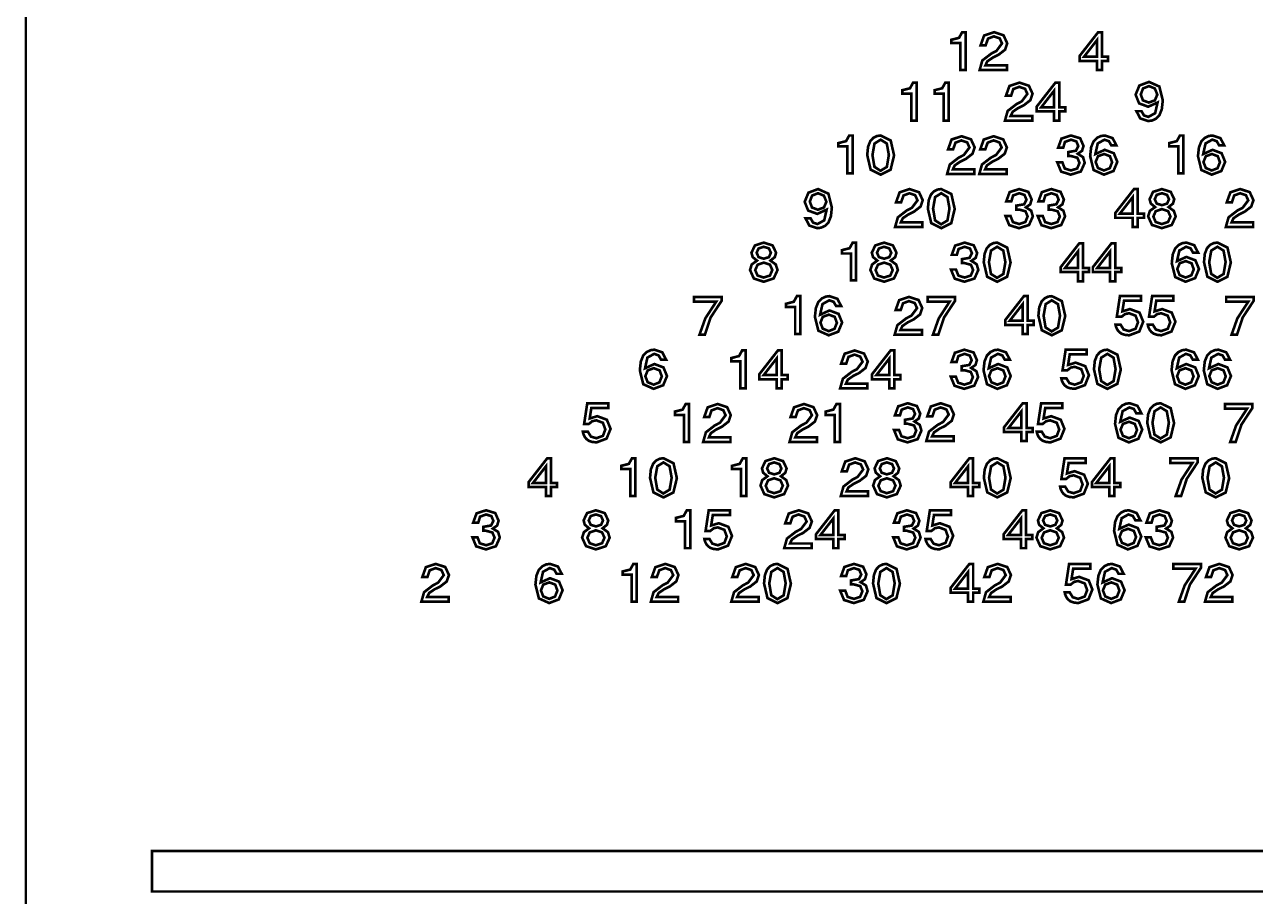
# Model space of a CAD drawing. Extents: x 0 to 7.8, y 1 to 11.8.
# Drawn here: x -0.004 to 3.838, y 6.315 to 9.036 of the extents above; entities that cross this region are included whole.
import ezdxf

# ---------------------------------------------------------------- set-up
doc = ezdxf.new("R2010")
doc.units = 0
doc.layers.get('0').update_dxf_attribs({"linetype": 'CONTINUOUS'})

msp = doc.modelspace()

# ---------------------------------------------------------------- linework, layer by layer
at = {"color": 1, "const_width": 0.007874}
for points in [[(0.314942, 11.812), (0.192111, 11.7874), (0.092014, 11.72), (0.024631, 11.6199), (0, 11.4971), (0, 5.82775), (0.024631, 5.70497), (0.092014, 5.60487), (0.192111, 5.53749), (0.314942, 5.51281), (5.98426, 5.51281), (6.10704, 5.53749), (6.20714, 5.60487), (6.27453, 5.70497), (6.29921, 5.82775), (6.29921, 11.4971), (6.27453, 11.6199), (6.20714, 11.72), (6.10704, 11.7874), (5.98426, 11.812), (0.314942, 11.812)], [(0.393718, 6.45632), (5.90554, 6.45632), (5.90554, 6.33035), (0.393718, 6.33035), (0.393718, 6.45632)]]:
    msp.add_lwpolyline(points, close=True, dxfattribs=at)
at = {"color": 3}
for points, const_width in [([(2.91699, 8.97831), (2.88878, 8.97831), (2.88878, 8.98872), (2.91265, 8.99479), (2.92242, 9.01237), (2.93306, 9.01237), (2.93306, 8.8941), (2.91699, 8.8941), (2.91699, 8.97831)], 0.008269), ([(2.97993, 8.97136), (2.99094, 9.00211), (3.02203, 9.01237), (3.05154, 9.00261), (3.06304, 8.97765), (3.05621, 8.95762), (3.03592, 8.94185), (3.0179, 8.93294), (3.00097, 8.92144), (2.9949, 8.90864), (3.06218, 8.90864), (3.06218, 8.8941), (2.97689, 8.8941), (2.98535, 8.92404), (3.01292, 8.94532), (3.0294, 8.954), (3.04676, 8.97721), (3.03961, 8.99306), (3.0216, 8.99935), (3.00304, 8.99235), (2.99576, 8.97136), (2.97993, 8.97136)], 0.008269), ([(3.34278, 8.92253), (3.28874, 8.92253), (3.28874, 8.93793), (3.3469, 9.01237), (3.35861, 9.01237), (3.35861, 8.93554), (3.37771, 8.93554), (3.37771, 8.92253), (3.35861, 8.92253), (3.35861, 8.8941), (3.34278, 8.8941), (3.34278, 8.92253)], 0.008269), ([(3.34278, 8.93554), (3.34278, 8.98719), (3.30263, 8.93554), (3.34278, 8.93554)], 0.008269), ([(2.76389, 8.82086), (2.73568, 8.82086), (2.73568, 8.83128), (2.75956, 8.83735), (2.76932, 8.85493), (2.77994, 8.85493), (2.77994, 8.73665), (2.76389, 8.73665), (2.76389, 8.82086)], 0.008269), ([(2.86442, 8.82086), (2.83621, 8.82086), (2.83621, 8.83128), (2.86008, 8.83735), (2.86985, 8.85493), (2.88049, 8.85493), (2.88049, 8.73665), (2.86442, 8.73665), (2.86442, 8.82086)], 0.008269), ([(3.05903, 8.81392), (3.07004, 8.84467), (3.10113, 8.85493), (3.13064, 8.84517), (3.14214, 8.82021), (3.13531, 8.80018), (3.11501, 8.7844), (3.097, 8.7755), (3.08008, 8.764), (3.074, 8.75119), (3.14128, 8.75119), (3.14128, 8.73665), (3.05599, 8.73665), (3.06446, 8.7666), (3.09201, 8.78787), (3.10851, 8.79656), (3.12588, 8.81976), (3.11871, 8.83561), (3.10069, 8.8419), (3.08214, 8.8349), (3.07488, 8.81392), (3.05903, 8.81392)], 0.008269), ([(3.20942, 8.76508), (3.15539, 8.76508), (3.15539, 8.78049), (3.21354, 8.85493), (3.22526, 8.85493), (3.22526, 8.7781), (3.24436, 8.7781), (3.24436, 8.76508), (3.22526, 8.76508), (3.22526, 8.73665), (3.20942, 8.73665), (3.20942, 8.76508)], 0.008269), ([(3.20942, 8.7781), (3.20942, 8.82975), (3.16928, 8.7781), (3.20942, 8.7781)], 0.008269), ([(3.54861, 8.79949), (3.54557, 8.77192), (3.53797, 8.75304), (3.52692, 8.74197), (3.51476, 8.73654), (3.50261, 8.73503), (3.47831, 8.74328), (3.46636, 8.76585), (3.48221, 8.76585), (3.48981, 8.75261), (3.50369, 8.74804), (3.52474, 8.75956), (3.53233, 8.79297), (3.50304, 8.77974), (3.47461, 8.79015), (3.46376, 8.81728), (3.47547, 8.84592), (3.50564, 8.85721), (3.53788, 8.84278), (3.54861, 8.79949)], 0.008269), ([(3.50543, 8.84418), (3.48699, 8.83681), (3.47982, 8.81836), (3.48654, 8.79969), (3.50478, 8.79275), (3.52387, 8.79969), (3.53147, 8.81749), (3.52387, 8.83658), (3.50543, 8.84418)], 0.008269), ([(2.5644, 8.65582), (2.53618, 8.65582), (2.53618, 8.66624), (2.56006, 8.67231), (2.56982, 8.68989), (2.58046, 8.68989), (2.58046, 8.57161), (2.5644, 8.57161), (2.5644, 8.65582)], 0.008257), ([(2.62608, 8.62869), (2.62869, 8.65494), (2.63564, 8.67253), (2.6454, 8.68294), (2.65647, 8.68837), (2.66797, 8.68989), (2.69933, 8.67437), (2.70985, 8.62782), (2.699, 8.58311), (2.66797, 8.56771), (2.63672, 8.58333), (2.62608, 8.62869)], 0.008257), ([(2.87831, 8.6466), (2.88932, 8.67736), (2.92042, 8.68761), (2.94993, 8.67785), (2.96143, 8.65289), (2.95458, 8.63286), (2.93431, 8.61708), (2.91629, 8.60818), (2.89936, 8.59668), (2.89328, 8.58388), (2.96056, 8.58388), (2.96056, 8.56933), (2.87528, 8.56933), (2.88374, 8.59928), (2.91129, 8.62056), (2.92779, 8.62924), (2.94515, 8.65246), (2.93799, 8.66829), (2.91997, 8.67458), (2.90142, 8.66758), (2.89415, 8.6466), (2.87831, 8.6466)], 0.008257), ([(2.97879, 8.6466), (2.98981, 8.67736), (3.02089, 8.68761), (3.0504, 8.67785), (3.0619, 8.65289), (3.05507, 8.63286), (3.03478, 8.61708), (3.01676, 8.60818), (2.99983, 8.59668), (2.99376, 8.58388), (3.06104, 8.58388), (3.06104, 8.56933), (2.97575, 8.56933), (2.98421, 8.59928), (3.01178, 8.62056), (3.02826, 8.62924), (3.04563, 8.65246), (3.03847, 8.66829), (3.02046, 8.67458), (3.0019, 8.66758), (2.99463, 8.6466), (2.97879, 8.6466)], 0.008257), ([(3.26232, 8.67686), (3.24322, 8.66992), (3.23779, 8.65169), (3.22194, 8.65169), (3.23236, 8.68033), (3.2621, 8.68989), (3.29075, 8.68121), (3.30117, 8.65733), (3.2966, 8.64219), (3.28315, 8.63282), (3.29964, 8.6224), (3.30485, 8.6046), (3.29292, 8.57769), (3.26144, 8.56771), (3.23122, 8.57726), (3.21935, 8.6059), (3.23519, 8.6059), (3.24257, 8.58681), (3.2621, 8.58074), (3.28142, 8.58703), (3.28857, 8.60439), (3.2819, 8.6205), (3.2621, 8.62587), (3.25342, 8.62587), (3.25342, 8.63824), (3.27772, 8.64236), (3.28489, 8.65668), (3.27881, 8.67144), (3.26232, 8.67686)], 0.008257), ([(3.32183, 8.62543), (3.32488, 8.653), (3.33247, 8.67165), (3.34353, 8.68272), (3.35568, 8.68837), (3.36762, 8.68989), (3.39193, 8.68164), (3.40386, 8.65886), (3.38803, 8.65886), (3.38043, 8.6721), (3.36654, 8.67686), (3.34549, 8.66515), (3.33811, 8.63194), (3.3674, 8.64518), (3.39561, 8.63456), (3.40668, 8.60764), (3.39475, 8.579), (3.36481, 8.56771), (3.33257, 8.58214), (3.32183, 8.62543)], 0.008257), ([(3.59668, 8.65582), (3.56847, 8.65582), (3.56847, 8.66624), (3.59233, 8.67231), (3.60211, 8.68989), (3.61274, 8.68989), (3.61274, 8.57161), (3.59668, 8.57161), (3.59668, 8.65582)], 0.008257), ([(3.65836, 8.62543), (3.6614, 8.653), (3.669, 8.67165), (3.68007, 8.68272), (3.69222, 8.68837), (3.70415, 8.68989), (3.72846, 8.68164), (3.7404, 8.65886), (3.72456, 8.65886), (3.71696, 8.6721), (3.70307, 8.67686), (3.68201, 8.66515), (3.67464, 8.63194), (3.70394, 8.64518), (3.73215, 8.63456), (3.74322, 8.60764), (3.73128, 8.579), (3.70133, 8.56771), (3.66911, 8.58214), (3.65836, 8.62543)], 0.008257), ([(2.69358, 8.62913), (2.68713, 8.66493), (2.66797, 8.67686), (2.64871, 8.66482), (2.64236, 8.62869), (2.6486, 8.59207), (2.66754, 8.57986), (2.68728, 8.59179), (2.69358, 8.62913)], 0.008257), ([(3.36546, 8.63217), (3.34636, 8.62522), (3.33897, 8.60721), (3.34636, 8.58832), (3.36501, 8.58074), (3.38303, 8.58789), (3.3904, 8.60656), (3.38368, 8.62522), (3.36546, 8.63217)], 0.008257), ([(3.70199, 8.63217), (3.68289, 8.62522), (3.67551, 8.60721), (3.68289, 8.58832), (3.70156, 8.58074), (3.71957, 8.58789), (3.72694, 8.60656), (3.72021, 8.62522), (3.70199, 8.63217)], 0.008257), ([(2.51568, 8.465), (2.51264, 8.43744), (2.50504, 8.41857), (2.49397, 8.4075), (2.48182, 8.40207), (2.46967, 8.40056), (2.44536, 8.40881), (2.43343, 8.43138), (2.44928, 8.43138), (2.45688, 8.41812), (2.47076, 8.41357), (2.49181, 8.42507), (2.4994, 8.4585), (2.47011, 8.44526), (2.44168, 8.45568), (2.43083, 8.48281), (2.44254, 8.51144), (2.47271, 8.52274), (2.50493, 8.50831), (2.51568, 8.465)], 0.008257), ([(2.4725, 8.50971), (2.45404, 8.50233), (2.44689, 8.48389), (2.45361, 8.46522), (2.47185, 8.45828), (2.49094, 8.46522), (2.49854, 8.48301), (2.49094, 8.50211), (2.4725, 8.50971)], 0.008257), ([(2.71615, 8.48172), (2.72715, 8.51247), (2.75825, 8.52274), (2.78776, 8.51297), (2.79926, 8.48801), (2.79243, 8.46799), (2.77214, 8.45221), (2.75412, 8.44331), (2.73719, 8.43181), (2.73113, 8.419), (2.79839, 8.419), (2.79839, 8.40446), (2.71311, 8.40446), (2.72157, 8.4344), (2.74914, 8.45568), (2.76563, 8.46436), (2.78299, 8.48757), (2.77582, 8.50342), (2.75782, 8.50971), (2.73926, 8.50271), (2.73199, 8.48172), (2.71615, 8.48172)], 0.008257), ([(2.81532, 8.46153), (2.81793, 8.48779), (2.82488, 8.50538), (2.83464, 8.51579), (2.84571, 8.52121), (2.85721, 8.52274), (2.88857, 8.50722), (2.89908, 8.46067), (2.88824, 8.41596), (2.85721, 8.40056), (2.82596, 8.41618), (2.81532, 8.46153)], 0.008257), ([(2.88282, 8.46197), (2.87636, 8.49778), (2.85721, 8.50971), (2.83794, 8.49767), (2.8316, 8.46153), (2.83783, 8.42492), (2.85678, 8.41271), (2.87651, 8.42464), (2.88282, 8.46197)], 0.008257), ([(3.10047, 8.50971), (3.08137, 8.50276), (3.07596, 8.48454), (3.06011, 8.48454), (3.07053, 8.51318), (3.10026, 8.52274), (3.1289, 8.51406), (3.13932, 8.49018), (3.13476, 8.47504), (3.12131, 8.46565), (3.13781, 8.45524), (3.14301, 8.43744), (3.13108, 8.41054), (3.09961, 8.40056), (3.06939, 8.4101), (3.05751, 8.43875), (3.07335, 8.43875), (3.08074, 8.41965), (3.10026, 8.41357), (3.11957, 8.41986), (3.12674, 8.43722), (3.12007, 8.45335), (3.10026, 8.45871), (3.09158, 8.45871), (3.09158, 8.47108), (3.11589, 8.47521), (3.12304, 8.48953), (3.11697, 8.50429), (3.10047, 8.50971)], 0.008257), ([(3.20101, 8.50971), (3.18192, 8.50276), (3.17649, 8.48454), (3.16064, 8.48454), (3.17106, 8.51318), (3.20079, 8.52274), (3.22944, 8.51406), (3.23986, 8.49018), (3.23529, 8.47504), (3.22185, 8.46565), (3.23833, 8.45524), (3.24354, 8.43744), (3.23161, 8.41054), (3.20014, 8.40056), (3.16992, 8.4101), (3.15804, 8.43875), (3.17389, 8.43875), (3.18126, 8.41965), (3.20079, 8.41357), (3.22011, 8.41986), (3.22726, 8.43722), (3.2206, 8.45335), (3.20079, 8.45871), (3.19211, 8.45871), (3.19211, 8.47108), (3.21642, 8.47521), (3.22358, 8.48953), (3.2175, 8.50429), (3.20101, 8.50971)], 0.008257), ([(3.45469, 8.43289), (3.40067, 8.43289), (3.40067, 8.44829), (3.45882, 8.52274), (3.47054, 8.52274), (3.47054, 8.4459), (3.48964, 8.4459), (3.48964, 8.43289), (3.47054, 8.43289), (3.47054, 8.40446), (3.45469, 8.40446), (3.45469, 8.43289)], 0.008257), ([(3.45469, 8.4459), (3.45469, 8.49756), (3.41456, 8.4459), (3.45469, 8.4459)], 0.008257), ([(3.56668, 8.46653), (3.58328, 8.45443), (3.58882, 8.43722), (3.57667, 8.41075), (3.54563, 8.40056), (3.51481, 8.41075), (3.50288, 8.43722), (3.50825, 8.45443), (3.52458, 8.46653), (3.51112, 8.4776), (3.50743, 8.49104), (3.51807, 8.51383), (3.54585, 8.52274), (3.5734, 8.51383), (3.58425, 8.49104), (3.58035, 8.47737), (3.56668, 8.46653)], 0.008257), ([(3.5619, 8.5045), (3.54563, 8.50971), (3.52957, 8.5045), (3.52349, 8.49104), (3.52957, 8.47737), (3.54585, 8.47239), (3.5619, 8.47737), (3.56799, 8.49083), (3.5619, 8.5045)], 0.008257), ([(3.74843, 8.48172), (3.75944, 8.51247), (3.79053, 8.52274), (3.82004, 8.51297), (3.83154, 8.48801), (3.82471, 8.46799), (3.80442, 8.45221), (3.7864, 8.44331), (3.76947, 8.43181), (3.7634, 8.419), (3.83068, 8.419), (3.83068, 8.40446), (3.74539, 8.40446), (3.75385, 8.4344), (3.78142, 8.45568), (3.7979, 8.46436), (3.81526, 8.48757), (3.80811, 8.50342), (3.7901, 8.50971), (3.77154, 8.50271), (3.76426, 8.48172), (3.74843, 8.48172)], 0.008257), ([(3.56515, 8.45372), (3.54585, 8.46024), (3.52653, 8.45372), (3.51915, 8.43679), (3.52632, 8.42008), (3.54542, 8.41357), (3.56494, 8.41986), (3.57254, 8.43701), (3.56515, 8.45372)], 0.008257), ([(2.324, 8.29943), (2.3406, 8.28733), (2.34614, 8.27012), (2.33399, 8.24365), (2.30296, 8.23346), (2.27214, 8.24365), (2.26019, 8.27012), (2.26557, 8.28733), (2.2819, 8.29943), (2.26844, 8.31049), (2.26476, 8.32394), (2.27539, 8.34674), (2.30317, 8.35562), (2.33074, 8.34674), (2.34158, 8.32394), (2.33768, 8.31028), (2.324, 8.29943)], 0.008257), ([(2.31922, 8.3374), (2.30296, 8.34261), (2.28689, 8.3374), (2.28082, 8.32394), (2.28689, 8.31028), (2.30317, 8.30528), (2.31922, 8.31028), (2.32531, 8.32374), (2.31922, 8.3374)], 0.008257), ([(2.57536, 8.32156), (2.54715, 8.32156), (2.54715, 8.33197), (2.57101, 8.33806), (2.58078, 8.35562), (2.59142, 8.35562), (2.59142, 8.23736), (2.57536, 8.23736), (2.57536, 8.32156)], 0.008257), ([(2.69971, 8.29943), (2.71631, 8.28733), (2.72185, 8.27012), (2.70969, 8.24365), (2.67865, 8.23346), (2.64785, 8.24365), (2.6359, 8.27012), (2.64128, 8.28733), (2.65761, 8.29943), (2.64415, 8.31049), (2.64046, 8.32394), (2.6511, 8.34674), (2.67887, 8.35562), (2.70643, 8.34674), (2.71729, 8.32394), (2.71338, 8.31028), (2.69971, 8.29943)], 0.008257), ([(2.69493, 8.3374), (2.67865, 8.34261), (2.6626, 8.3374), (2.65653, 8.32394), (2.6626, 8.31028), (2.67887, 8.30528), (2.69493, 8.31028), (2.70101, 8.32374), (2.69493, 8.3374)], 0.008257), ([(2.93028, 8.34261), (2.91118, 8.33567), (2.90576, 8.31743), (2.88992, 8.31743), (2.90033, 8.34608), (2.93007, 8.35562), (2.95871, 8.34694), (2.96912, 8.32308), (2.96457, 8.30794), (2.95111, 8.29856), (2.96761, 8.28814), (2.97282, 8.27035), (2.96089, 8.24343), (2.92942, 8.23346), (2.89919, 8.243), (2.88732, 8.27165), (2.90315, 8.27165), (2.91054, 8.25256), (2.93007, 8.24647), (2.94937, 8.25276), (2.95654, 8.27012), (2.94988, 8.28624), (2.93007, 8.29161), (2.92139, 8.29161), (2.92139, 8.30399), (2.94569, 8.30811), (2.95285, 8.32243), (2.94678, 8.33718), (2.93028, 8.34261)], 0.008257), ([(2.98975, 8.29443), (2.99235, 8.32069), (2.99929, 8.33826), (3.00906, 8.34868), (3.02013, 8.35411), (3.03162, 8.35562), (3.06299, 8.34011), (3.07351, 8.29357), (3.06267, 8.24886), (3.03162, 8.23346), (3.00037, 8.24908), (2.98975, 8.29443)], 0.008257), ([(3.05724, 8.29486), (3.05078, 8.33068), (3.03162, 8.34261), (3.01238, 8.33057), (3.00603, 8.29443), (3.01226, 8.25782), (3.03119, 8.24561), (3.05094, 8.25754), (3.05724, 8.29486)], 0.008257), ([(3.28381, 8.26346), (3.22976, 8.26346), (3.22976, 8.27886), (3.28792, 8.35331), (3.29964, 8.35331), (3.29964, 8.27647), (3.31874, 8.27647), (3.31874, 8.26346), (3.29964, 8.26346), (3.29964, 8.23503), (3.28381, 8.23503), (3.28381, 8.26346)], 0.008257), ([(3.28381, 8.27647), (3.28381, 8.32813), (3.24365, 8.27647), (3.28381, 8.27647)], 0.008257), ([(3.38428, 8.26346), (3.33024, 8.26346), (3.33024, 8.27886), (3.3884, 8.35331), (3.40013, 8.35331), (3.40013, 8.27647), (3.41922, 8.27647), (3.41922, 8.26346), (3.40013, 8.26346), (3.40013, 8.23503), (3.38428, 8.23503), (3.38428, 8.26346)], 0.008257), ([(3.38428, 8.27647), (3.38428, 8.32813), (3.34412, 8.27647), (3.38428, 8.27647)], 0.008257), ([(3.57667, 8.29118), (3.57969, 8.31874), (3.58729, 8.3374), (3.59836, 8.34847), (3.61051, 8.35411), (3.62244, 8.35562), (3.64675, 8.34739), (3.65869, 8.3246), (3.64285, 8.3246), (3.63525, 8.33783), (3.62136, 8.34261), (3.60032, 8.33089), (3.59293, 8.29769), (3.62224, 8.31093), (3.65044, 8.30029), (3.66151, 8.27339), (3.64958, 8.24474), (3.61963, 8.23346), (3.5874, 8.24789), (3.57667, 8.29118)], 0.008257), ([(3.67719, 8.29443), (3.67979, 8.32069), (3.68674, 8.33826), (3.6965, 8.34868), (3.70757, 8.35411), (3.71907, 8.35562), (3.75043, 8.34011), (3.76096, 8.29357), (3.75011, 8.24886), (3.71907, 8.23346), (3.68782, 8.24908), (3.67719, 8.29443)], 0.008257), ([(3.74468, 8.29486), (3.73822, 8.33068), (3.71907, 8.34261), (3.69982, 8.33057), (3.69347, 8.29443), (3.69971, 8.25782), (3.71864, 8.24561), (3.73839, 8.25754), (3.74468, 8.29486)], 0.008257), ([(3.62028, 8.2979), (3.60118, 8.29096), (3.59381, 8.27294), (3.60118, 8.25407), (3.61985, 8.24647), (3.63786, 8.25364), (3.64524, 8.27229), (3.63851, 8.29096), (3.62028, 8.2979)], 0.008257), ([(2.32249, 8.28663), (2.30317, 8.29312), (2.28386, 8.28663), (2.27647, 8.26969), (2.28364, 8.25299), (2.30274, 8.24647), (2.32226, 8.25276), (2.32986, 8.26992), (2.32249, 8.28663)], 0.008257), ([(2.69819, 8.28663), (2.67887, 8.29312), (2.65956, 8.28663), (2.65218, 8.26969), (2.65935, 8.25299), (2.67844, 8.24647), (2.69797, 8.25276), (2.70557, 8.26992), (2.69819, 8.28663)], 0.008257), ([(2.17144, 8.18614), (2.17144, 8.17378), (2.13715, 8.12169), (2.11936, 8.06788), (2.10243, 8.06788), (2.12067, 8.11908), (2.15494, 8.1716), (2.08572, 8.1716), (2.08572, 8.18614), (2.17144, 8.18614)], 0.008257), ([(2.40115, 8.1544), (2.37294, 8.1544), (2.37294, 8.16482), (2.39681, 8.1709), (2.40657, 8.18847), (2.41721, 8.18847), (2.41721, 8.07021), (2.40115, 8.07021), (2.40115, 8.1544)], 0.008257), ([(2.46278, 8.12403), (2.46582, 8.15158), (2.47342, 8.17025), (2.48449, 8.18132), (2.49664, 8.18696), (2.50857, 8.18847), (2.53288, 8.18024), (2.54482, 8.15744), (2.52897, 8.15744), (2.52138, 8.17068), (2.50749, 8.17546), (2.48643, 8.16374), (2.47906, 8.13053), (2.50836, 8.14378), (2.53657, 8.13314), (2.54764, 8.10622), (2.53569, 8.07758), (2.50575, 8.06629), (2.47353, 8.08074), (2.46278, 8.12403)], 0.008257), ([(2.71468, 8.14512), (2.72569, 8.17589), (2.75678, 8.18614), (2.78629, 8.17637), (2.79779, 8.15142), (2.79096, 8.1314), (2.77067, 8.11561), (2.75265, 8.10672), (2.73574, 8.09521), (2.72965, 8.08242), (2.79693, 8.08242), (2.79693, 8.06788), (2.71164, 8.06788), (2.72011, 8.09782), (2.74767, 8.11908), (2.76417, 8.12776), (2.78153, 8.15099), (2.77436, 8.16683), (2.75635, 8.17313), (2.73779, 8.16613), (2.73053, 8.14512), (2.71468, 8.14512)], 0.008257), ([(2.90007, 8.18614), (2.90007, 8.17378), (2.86578, 8.12169), (2.84799, 8.06788), (2.83106, 8.06788), (2.84928, 8.11908), (2.88357, 8.1716), (2.81435, 8.1716), (2.81435, 8.18614), (2.90007, 8.18614)], 0.008257), ([(3.111, 8.09864), (3.05697, 8.09864), (3.05697, 8.11404), (3.11513, 8.18847), (3.12685, 8.18847), (3.12685, 8.11165), (3.14594, 8.11165), (3.14594, 8.09864), (3.12685, 8.09864), (3.12685, 8.07021), (3.111, 8.07021), (3.111, 8.09864)], 0.008257), ([(3.16032, 8.12728), (3.16292, 8.15354), (3.16986, 8.17111), (3.17964, 8.18153), (3.19069, 8.18696), (3.20221, 8.18847), (3.23356, 8.17296), (3.24408, 8.12642), (3.23324, 8.08171), (3.20221, 8.06629), (3.17096, 8.08192), (3.16032, 8.12728)], 0.008257), ([(3.48079, 8.18847), (3.48079, 8.17393), (3.42763, 8.17393), (3.42242, 8.14094), (3.44607, 8.14811), (3.47601, 8.13704), (3.48753, 8.10861), (3.47515, 8.07801), (3.44368, 8.06629), (3.43001, 8.06782), (3.4196, 8.07129), (3.41222, 8.07693), (3.40722, 8.08301), (3.40397, 8.08951), (3.40201, 8.09494), (3.40115, 8.09928), (3.41699, 8.09928), (3.42632, 8.08431), (3.44325, 8.07932), (3.46365, 8.08669), (3.47125, 8.10667), (3.46365, 8.1275), (3.44325, 8.1351), (3.43067, 8.13249), (3.41982, 8.12403), (3.40506, 8.12403), (3.41482, 8.18847), (3.48079, 8.18847)], 0.008257), ([(3.58132, 8.18847), (3.58132, 8.17393), (3.52815, 8.17393), (3.52294, 8.14094), (3.5466, 8.14811), (3.57656, 8.13704), (3.58806, 8.10861), (3.57568, 8.07801), (3.54422, 8.06629), (3.53054, 8.06782), (3.52013, 8.07129), (3.51275, 8.07693), (3.50776, 8.08301), (3.5045, 8.08951), (3.50256, 8.09494), (3.50168, 8.09928), (3.51753, 8.09928), (3.52686, 8.08431), (3.54378, 8.07932), (3.56418, 8.08669), (3.57178, 8.10667), (3.56418, 8.1275), (3.54378, 8.1351), (3.53119, 8.13249), (3.52035, 8.12403), (3.50558, 8.12403), (3.51535, 8.18847), (3.58132, 8.18847)], 0.008257), ([(3.83214, 8.18614), (3.83214, 8.17378), (3.79785, 8.12169), (3.78006, 8.06788), (3.76313, 8.06788), (3.78136, 8.11908), (3.81565, 8.1716), (3.74642, 8.1716), (3.74642, 8.18614), (3.83214, 8.18614)], 0.008257), ([(3.111, 8.11165), (3.111, 8.16331), (3.07086, 8.11165), (3.111, 8.11165)], 0.008257), ([(3.22781, 8.12771), (3.22136, 8.16351), (3.20221, 8.17546), (3.18294, 8.16342), (3.1766, 8.12728), (3.18283, 8.09065), (3.20176, 8.07844), (3.22151, 8.09039), (3.22781, 8.12771)], 0.008257), ([(2.5064, 8.13075), (2.48731, 8.12381), (2.47993, 8.10579), (2.48731, 8.08692), (2.50597, 8.07932), (2.52399, 8.08649), (2.53136, 8.10514), (2.52462, 8.12381), (2.5064, 8.13075)], 0.008257), ([(1.91629, 7.95688), (1.91932, 7.98443), (1.92692, 8.0031), (1.93799, 8.01417), (1.95014, 8.01981), (1.96208, 8.02132), (1.98639, 8.01307), (1.99832, 7.99029), (1.98247, 7.99029), (1.97487, 8.00353), (1.96099, 8.00831), (1.93994, 7.99658), (1.93257, 7.96337), (1.96186, 7.97661), (1.99007, 7.96599), (2.00114, 7.93907), (1.98921, 7.91043), (1.95925, 7.89914), (1.92703, 7.91357), (1.91629, 7.95688)], 0.008257), ([(2.23025, 7.98492), (2.20204, 7.98492), (2.20204, 7.99533), (2.22592, 8.00142), (2.23568, 8.01899), (2.24631, 8.01899), (2.24631, 7.90072), (2.23025, 7.90072), (2.23025, 7.98492)], 0.008257), ([(2.34315, 7.92914), (2.28911, 7.92914), (2.28911, 7.94456), (2.34728, 8.01899), (2.359, 8.01899), (2.359, 7.94217), (2.3781, 7.94217), (2.3781, 7.92914), (2.359, 7.92914), (2.359, 7.90072), (2.34315, 7.90072), (2.34315, 7.92914)], 0.008257), ([(2.34315, 7.94217), (2.34315, 7.99382), (2.303, 7.94217), (2.34315, 7.94217)], 0.008257), ([(2.5446, 7.97797), (2.55561, 8.00874), (2.58669, 8.01899), (2.61621, 8.00922), (2.62771, 7.98426), (2.62088, 7.96425), (2.60058, 7.94846), (2.58257, 7.93956), (2.56565, 7.92806), (2.55957, 7.91525), (2.62685, 7.91525), (2.62685, 7.90072), (2.54156, 7.90072), (2.55003, 7.93067), (2.57758, 7.95193), (2.59407, 7.96061), (2.61143, 7.98383), (2.60428, 7.99968), (2.58626, 8.00597), (2.56771, 7.99897), (2.56044, 7.97797), (2.5446, 7.97797)], 0.008257), ([(2.69499, 7.92914), (2.64094, 7.92914), (2.64094, 7.94456), (2.69911, 8.01899), (2.71083, 8.01899), (2.71083, 7.94217), (2.72993, 7.94217), (2.72993, 7.92914), (2.71083, 7.92914), (2.71083, 7.90072), (2.69499, 7.90072), (2.69499, 7.92914)], 0.008257), ([(2.69499, 7.94217), (2.69499, 7.99382), (2.65483, 7.94217), (2.69499, 7.94217)], 0.008257), ([(2.92964, 8.00831), (2.91054, 8.00136), (2.90511, 7.98312), (2.88926, 7.98312), (2.89968, 8.01178), (2.92942, 8.02132), (2.95806, 8.01264), (2.96847, 7.98876), (2.96392, 7.97364), (2.95047, 7.96425), (2.96696, 7.95383), (2.97217, 7.93604), (2.96024, 7.90912), (2.92876, 7.89914), (2.89854, 7.90869), (2.88667, 7.93733), (2.9025, 7.93733), (2.90989, 7.91824), (2.92942, 7.91217), (2.94874, 7.91846), (2.95589, 7.93582), (2.94922, 7.95193), (2.92942, 7.95731), (2.92074, 7.95731), (2.92074, 7.96967), (2.94504, 7.97379), (2.95221, 7.98813), (2.94613, 8.00287), (2.92964, 8.00831)], 0.008257), ([(2.9891, 7.95688), (2.99214, 7.98443), (2.99972, 8.0031), (3.01079, 8.01417), (3.02294, 8.01981), (3.03489, 8.02132), (3.05919, 8.01307), (3.07113, 7.99029), (3.05528, 7.99029), (3.04769, 8.00353), (3.03381, 8.00831), (3.01275, 7.99658), (3.00537, 7.96337), (3.03467, 7.97661), (3.06287, 7.96599), (3.07394, 7.93907), (3.06201, 7.91043), (3.03207, 7.89914), (2.99983, 7.91357), (2.9891, 7.95688)], 0.008257), ([(3.31136, 8.02132), (3.31136, 8.00678), (3.25819, 8.00678), (3.25299, 7.97379), (3.27664, 7.98096), (3.30658, 7.96989), (3.31808, 7.94146), (3.30572, 7.91086), (3.27425, 7.89914), (3.26058, 7.90067), (3.25017, 7.90414), (3.24278, 7.90978), (3.23779, 7.91585), (3.23454, 7.92236), (3.23258, 7.92779), (3.23172, 7.93212), (3.24756, 7.93212), (3.25689, 7.91715), (3.27382, 7.91217), (3.29422, 7.91954), (3.30181, 7.93951), (3.29422, 7.96035), (3.27382, 7.96793), (3.26124, 7.96533), (3.25037, 7.95688), (3.23562, 7.95688), (3.24539, 8.02132), (3.31136, 8.02132)], 0.008257), ([(3.33376, 7.96013), (3.33637, 7.98639), (3.34332, 8.00396), (3.35308, 8.01437), (3.36415, 8.01981), (3.37565, 8.02132), (3.40701, 8.00581), (3.41754, 7.95925), (3.40668, 7.91456), (3.37565, 7.89914), (3.3444, 7.91476), (3.33376, 7.96013)], 0.008257), ([(3.40126, 7.96056), (3.39481, 7.99636), (3.37565, 8.00831), (3.35639, 7.99625), (3.35004, 7.96013), (3.35628, 7.9235), (3.37522, 7.91129), (3.39497, 7.92324), (3.40126, 7.96056)], 0.008257), ([(3.57601, 7.95688), (3.57904, 7.98443), (3.58664, 8.0031), (3.59771, 8.01417), (3.60986, 8.01981), (3.62181, 8.02132), (3.64611, 8.01307), (3.65804, 7.99029), (3.64219, 7.99029), (3.6346, 8.00353), (3.62071, 8.00831), (3.59967, 7.99658), (3.59229, 7.96337), (3.62158, 7.97661), (3.64979, 7.96599), (3.66086, 7.93907), (3.64893, 7.91043), (3.61897, 7.89914), (3.58675, 7.91357), (3.57601, 7.95688)], 0.008257), ([(3.67654, 7.95688), (3.67958, 7.98443), (3.68718, 8.0031), (3.69824, 8.01417), (3.71039, 8.01981), (3.72233, 8.02132), (3.74664, 8.01307), (3.75857, 7.99029), (3.74274, 7.99029), (3.73514, 8.00353), (3.72125, 8.00831), (3.70019, 7.99658), (3.69282, 7.96337), (3.72211, 7.97661), (3.75032, 7.96599), (3.76139, 7.93907), (3.74946, 7.91043), (3.71951, 7.89914), (3.68728, 7.91357), (3.67654, 7.95688)], 0.008257), ([(1.9599, 7.9636), (1.94081, 7.95665), (1.93343, 7.93864), (1.94081, 7.91976), (1.95947, 7.91217), (1.97749, 7.91932), (1.98486, 7.93799), (1.97814, 7.95665), (1.9599, 7.9636)], 0.008257), ([(3.03271, 7.9636), (3.01361, 7.95665), (3.00624, 7.93864), (3.01361, 7.91976), (3.03228, 7.91217), (3.05029, 7.91932), (3.05767, 7.93799), (3.05094, 7.95665), (3.03271, 7.9636)], 0.008257), ([(3.61963, 7.9636), (3.60053, 7.95665), (3.59315, 7.93864), (3.60053, 7.91976), (3.61919, 7.91217), (3.63721, 7.91932), (3.64458, 7.93799), (3.63786, 7.95665), (3.61963, 7.9636)], 0.008257), ([(3.72017, 7.9636), (3.70107, 7.95665), (3.69368, 7.93864), (3.70107, 7.91976), (3.71972, 7.91217), (3.73774, 7.91932), (3.74511, 7.93799), (3.73839, 7.95665), (3.72017, 7.9636)], 0.008257), ([(1.81819, 7.85417), (1.81819, 7.83963), (1.76503, 7.83963), (1.75982, 7.80664), (1.78347, 7.81381), (1.81342, 7.80274), (1.82493, 7.77431), (1.81256, 7.74371), (1.78108, 7.73199), (1.76742, 7.73351), (1.757, 7.73699), (1.74963, 7.74262), (1.74462, 7.74869), (1.74137, 7.75521), (1.73942, 7.76064), (1.73856, 7.76497), (1.75439, 7.76497), (1.76372, 7.75), (1.78065, 7.74501), (1.80106, 7.75239), (1.80865, 7.77235), (1.80106, 7.79318), (1.78065, 7.80078), (1.76807, 7.79818), (1.75722, 7.78971), (1.74246, 7.78971), (1.75222, 7.85417), (1.81819, 7.85417)], 0.008257), ([(2.05414, 7.81776), (2.02593, 7.81776), (2.02593, 7.82818), (2.04981, 7.83425), (2.05957, 7.85183), (2.07021, 7.85183), (2.07021, 7.73356), (2.05414, 7.73356), (2.05414, 7.81776)], 0.008257), ([(2.11708, 7.81082), (2.1281, 7.84158), (2.15918, 7.85183), (2.18869, 7.84207), (2.20019, 7.81711), (2.19336, 7.7971), (2.17307, 7.78131), (2.15506, 7.7724), (2.13813, 7.7609), (2.13206, 7.7481), (2.19933, 7.7481), (2.19933, 7.73356), (2.11404, 7.73356), (2.1225, 7.76351), (2.15007, 7.78478), (2.16656, 7.79346), (2.18392, 7.81668), (2.17676, 7.83251), (2.15875, 7.83882), (2.14019, 7.83182), (2.13292, 7.81082), (2.11708, 7.81082)], 0.008257), ([(2.38667, 7.81082), (2.39768, 7.84158), (2.42876, 7.85183), (2.45828, 7.84207), (2.46978, 7.81711), (2.46294, 7.7971), (2.44265, 7.78131), (2.42464, 7.7724), (2.40771, 7.7609), (2.40164, 7.7481), (2.46892, 7.7481), (2.46892, 7.73356), (2.38363, 7.73356), (2.39208, 7.76351), (2.41965, 7.78478), (2.43614, 7.79346), (2.4535, 7.81668), (2.44635, 7.83251), (2.42833, 7.83882), (2.40978, 7.83182), (2.4025, 7.81082), (2.38667, 7.81082)], 0.008257), ([(2.52474, 7.81776), (2.49653, 7.81776), (2.49653, 7.82818), (2.5204, 7.83425), (2.53017, 7.85183), (2.54081, 7.85183), (2.54081, 7.73356), (2.52474, 7.73356), (2.52474, 7.81776)], 0.008257), ([(2.75271, 7.84115), (2.73361, 7.83421), (2.72819, 7.81597), (2.71235, 7.81597), (2.72276, 7.84462), (2.7525, 7.85417), (2.78114, 7.84549), (2.79156, 7.82161), (2.787, 7.80647), (2.77354, 7.7971), (2.79004, 7.78668), (2.79525, 7.76888), (2.78331, 7.74197), (2.75185, 7.73199), (2.72163, 7.74154), (2.70975, 7.77018), (2.72558, 7.77018), (2.73296, 7.75108), (2.7525, 7.74501), (2.77181, 7.75131), (2.77897, 7.76867), (2.77229, 7.78478), (2.7525, 7.79015), (2.74382, 7.79015), (2.74382, 7.80251), (2.76812, 7.80664), (2.77528, 7.82096), (2.76921, 7.83572), (2.75271, 7.84115)], 0.008257), ([(2.81353, 7.81315), (2.82454, 7.84392), (2.85562, 7.85417), (2.88514, 7.8444), (2.89665, 7.81944), (2.88981, 7.79943), (2.86951, 7.78364), (2.85151, 7.77474), (2.83458, 7.76324), (2.8285, 7.75043), (2.89578, 7.75043), (2.89578, 7.73589), (2.81049, 7.73589), (2.81896, 7.76585), (2.84651, 7.78711), (2.86301, 7.79579), (2.88037, 7.81901), (2.87321, 7.83485), (2.85519, 7.84115), (2.83664, 7.83415), (2.82937, 7.81315), (2.81353, 7.81315)], 0.008257), ([(3.10747, 7.76432), (3.05344, 7.76432), (3.05344, 7.77974), (3.1116, 7.85417), (3.12332, 7.85417), (3.12332, 7.77735), (3.14242, 7.77735), (3.14242, 7.76432), (3.12332, 7.76432), (3.12332, 7.73589), (3.10747, 7.73589), (3.10747, 7.76432)], 0.008257), ([(3.10747, 7.77735), (3.10747, 7.829), (3.06733, 7.77735), (3.10747, 7.77735)], 0.008257), ([(3.23486, 7.85417), (3.23486, 7.83963), (3.18169, 7.83963), (3.17649, 7.80664), (3.20014, 7.81381), (3.23008, 7.80274), (3.2416, 7.77431), (3.22922, 7.74371), (3.19775, 7.73199), (3.18408, 7.73351), (3.17367, 7.73699), (3.16629, 7.74262), (3.16129, 7.74869), (3.15804, 7.75521), (3.15608, 7.76064), (3.15522, 7.76497), (3.17106, 7.76497), (3.18039, 7.75), (3.19732, 7.74501), (3.21772, 7.75239), (3.22532, 7.77235), (3.21772, 7.79318), (3.19732, 7.80078), (3.18474, 7.79818), (3.17389, 7.78971), (3.15913, 7.78971), (3.16889, 7.85417), (3.23486, 7.85417)], 0.008257), ([(3.39958, 7.78971), (3.40261, 7.81728), (3.41021, 7.83594), (3.42128, 7.847), (3.43343, 7.85265), (3.44536, 7.85417), (3.46967, 7.84592), (3.48161, 7.82314), (3.46576, 7.82314), (3.45817, 7.83637), (3.44428, 7.84115), (3.42324, 7.82943), (3.41585, 7.79622), (3.44515, 7.80946), (3.47336, 7.79883), (3.48443, 7.77192), (3.4725, 7.74328), (3.44254, 7.73199), (3.41032, 7.74642), (3.39958, 7.78971)], 0.008257), ([(3.50006, 7.79297), (3.50265, 7.81922), (3.5096, 7.83681), (3.51938, 7.84722), (3.53043, 7.85265), (3.54194, 7.85417), (3.57329, 7.83865), (3.58382, 7.7921), (3.57297, 7.7474), (3.54194, 7.73199), (3.51069, 7.74761), (3.50006, 7.79297)], 0.008257), ([(3.56754, 7.7934), (3.56108, 7.82921), (3.54194, 7.84115), (3.52268, 7.8291), (3.51633, 7.79297), (3.52257, 7.75635), (3.5415, 7.74414), (3.56125, 7.75608), (3.56754, 7.7934)], 0.008257), ([(3.82824, 7.85183), (3.82824, 7.83946), (3.79394, 7.78737), (3.77615, 7.73356), (3.75922, 7.73356), (3.77746, 7.78478), (3.81174, 7.83729), (3.74251, 7.83729), (3.74251, 7.85183), (3.82824, 7.85183)], 0.008257), ([(3.44319, 7.79644), (3.4241, 7.7895), (3.41672, 7.77149), (3.4241, 7.75261), (3.44276, 7.74501), (3.46078, 7.75217), (3.46815, 7.77083), (3.46143, 7.7895), (3.44319, 7.79644)], 0.008257), ([(1.62326, 7.59267), (1.56922, 7.59267), (1.56922, 7.60807), (1.62739, 7.68251), (1.63911, 7.68251), (1.63911, 7.60568), (1.65821, 7.60568), (1.65821, 7.59267), (1.63911, 7.59267), (1.63911, 7.56424), (1.62326, 7.56424), (1.62326, 7.59267)], 0.008257), ([(1.88644, 7.64844), (1.85824, 7.64844), (1.85824, 7.65886), (1.88211, 7.66493), (1.89187, 7.68251), (1.9025, 7.68251), (1.9025, 7.56424), (1.88644, 7.56424), (1.88644, 7.64844)], 0.008257), ([(1.94814, 7.62131), (1.95074, 7.64757), (1.95768, 7.66515), (1.96744, 7.67557), (1.97851, 7.68099), (1.99001, 7.68251), (2.02138, 7.66699), (2.0319, 7.62044), (2.02106, 7.57574), (1.99001, 7.56033), (1.95876, 7.57596), (1.94814, 7.62131)], 0.008257), ([(2.23236, 7.64844), (2.20415, 7.64844), (2.20415, 7.65886), (2.22803, 7.66493), (2.23779, 7.68251), (2.24843, 7.68251), (2.24843, 7.56424), (2.23236, 7.56424), (2.23236, 7.64844)], 0.008257), ([(2.35678, 7.62631), (2.37337, 7.61421), (2.3789, 7.597), (2.36675, 7.57053), (2.33572, 7.56033), (2.3049, 7.57053), (2.29297, 7.597), (2.29833, 7.61421), (2.31467, 7.62631), (2.30122, 7.63737), (2.29753, 7.65082), (2.30817, 7.67361), (2.33594, 7.68251), (2.3635, 7.67361), (2.37435, 7.65082), (2.37044, 7.63715), (2.35678, 7.62631)], 0.008257), ([(2.5465, 7.6415), (2.55751, 7.67225), (2.5886, 7.68251), (2.61811, 7.67275), (2.62961, 7.64779), (2.62278, 7.62776), (2.60249, 7.61199), (2.58447, 7.60308), (2.56754, 7.59158), (2.56147, 7.57878), (2.62875, 7.57878), (2.62875, 7.56424), (2.54346, 7.56424), (2.55192, 7.59418), (2.57949, 7.61546), (2.59597, 7.62414), (2.61333, 7.64735), (2.60618, 7.66319), (2.58817, 7.66949), (2.56961, 7.66249), (2.56233, 7.6415), (2.5465, 7.6415)], 0.008257), ([(2.70839, 7.62631), (2.72499, 7.61421), (2.73053, 7.597), (2.71838, 7.57053), (2.68733, 7.56033), (2.65653, 7.57053), (2.64458, 7.597), (2.64996, 7.61421), (2.66629, 7.62631), (2.65283, 7.63737), (2.64914, 7.65082), (2.65978, 7.67361), (2.68756, 7.68251), (2.71511, 7.67361), (2.72597, 7.65082), (2.72206, 7.63715), (2.70839, 7.62631)], 0.008257), ([(2.94081, 7.59267), (2.88678, 7.59267), (2.88678, 7.60807), (2.94493, 7.68251), (2.95665, 7.68251), (2.95665, 7.60568), (2.97575, 7.60568), (2.97575, 7.59267), (2.95665, 7.59267), (2.95665, 7.56424), (2.94081, 7.56424), (2.94081, 7.59267)], 0.008257), ([(2.99007, 7.62131), (2.99268, 7.64757), (2.99963, 7.66515), (3.00939, 7.67557), (3.02046, 7.68099), (3.03196, 7.68251), (3.06332, 7.66699), (3.07383, 7.62044), (3.06299, 7.57574), (3.03196, 7.56033), (3.00071, 7.57596), (2.99007, 7.62131)], 0.008257), ([(3.30789, 7.68251), (3.30789, 7.66797), (3.25472, 7.66797), (3.24951, 7.63499), (3.27317, 7.64214), (3.30311, 7.63108), (3.31461, 7.60265), (3.30225, 7.57206), (3.27078, 7.56033), (3.25711, 7.56185), (3.24669, 7.56532), (3.23931, 7.57096), (3.23432, 7.57704), (3.23107, 7.58356), (3.22911, 7.58897), (3.22825, 7.59332), (3.24408, 7.59332), (3.25342, 7.57835), (3.27035, 7.57335), (3.29075, 7.58074), (3.29833, 7.60069), (3.29075, 7.62153), (3.27035, 7.62913), (3.25776, 7.62651), (3.2469, 7.61806), (3.23215, 7.61806), (3.24192, 7.68251), (3.30789, 7.68251)], 0.008257), ([(3.38151, 7.59267), (3.32747, 7.59267), (3.32747, 7.60807), (3.38564, 7.68251), (3.39735, 7.68251), (3.39735, 7.60568), (3.41644, 7.60568), (3.41644, 7.59267), (3.39735, 7.59267), (3.39735, 7.56424), (3.38151, 7.56424), (3.38151, 7.59267)], 0.008257), ([(3.65767, 7.68251), (3.65767, 7.67014), (3.62337, 7.61806), (3.60558, 7.56424), (3.58865, 7.56424), (3.60688, 7.61546), (3.64117, 7.66797), (3.57194, 7.66797), (3.57194, 7.68251), (3.65767, 7.68251)], 0.008257), ([(3.67199, 7.62131), (3.67458, 7.64757), (3.68153, 7.66515), (3.69129, 7.67557), (3.70236, 7.68099), (3.71386, 7.68251), (3.74522, 7.66699), (3.75575, 7.62044), (3.7449, 7.57574), (3.71386, 7.56033), (3.68261, 7.57596), (3.67199, 7.62131)], 0.008257), ([(1.62326, 7.60568), (1.62326, 7.65733), (1.58311, 7.60568), (1.62326, 7.60568)], 0.008257), ([(2.01563, 7.62175), (2.00917, 7.65756), (1.99001, 7.66949), (1.97076, 7.65744), (1.96442, 7.62131), (1.97065, 7.58469), (1.98958, 7.57249), (2.00933, 7.58442), (2.01563, 7.62175)], 0.008257), ([(2.352, 7.66428), (2.33572, 7.66949), (2.31967, 7.66428), (2.31358, 7.65082), (2.31967, 7.63715), (2.33594, 7.63217), (2.352, 7.63715), (2.35807, 7.65061), (2.352, 7.66428)], 0.008257), ([(2.70361, 7.66428), (2.68733, 7.66949), (2.67128, 7.66428), (2.66521, 7.65082), (2.67128, 7.63715), (2.68756, 7.63217), (2.70361, 7.63715), (2.70969, 7.65061), (2.70361, 7.66428)], 0.008257), ([(2.94081, 7.60568), (2.94081, 7.65733), (2.90067, 7.60568), (2.94081, 7.60568)], 0.008257), ([(3.05757, 7.62175), (3.05111, 7.65756), (3.03196, 7.66949), (3.01269, 7.65744), (3.00635, 7.62131), (3.01258, 7.58469), (3.03153, 7.57249), (3.05126, 7.58442), (3.05757, 7.62175)], 0.008257), ([(3.38151, 7.60568), (3.38151, 7.65733), (3.34136, 7.60568), (3.38151, 7.60568)], 0.008257), ([(3.73947, 7.62175), (3.73301, 7.65756), (3.71386, 7.66949), (3.69461, 7.65744), (3.68826, 7.62131), (3.6945, 7.58469), (3.71343, 7.57249), (3.73318, 7.58442), (3.73947, 7.62175)], 0.008257), ([(2.35525, 7.6135), (2.33594, 7.62001), (2.31662, 7.6135), (2.30925, 7.59657), (2.3164, 7.57986), (2.3355, 7.57335), (2.35504, 7.57964), (2.36262, 7.59679), (2.35525, 7.6135)], 0.008257), ([(2.70688, 7.6135), (2.68756, 7.62001), (2.66824, 7.6135), (2.66086, 7.59657), (2.66803, 7.57986), (2.68713, 7.57335), (2.70665, 7.57964), (2.71425, 7.59679), (2.70688, 7.6135)], 0.008257), ([(1.43664, 7.50706), (1.41754, 7.50011), (1.41211, 7.48188), (1.39626, 7.48188), (1.40668, 7.51053), (1.43642, 7.52007), (1.46506, 7.51139), (1.47547, 7.48753), (1.47092, 7.47239), (1.45747, 7.463), (1.47396, 7.45258), (1.47917, 7.43479), (1.46724, 7.40788), (1.43576, 7.39789), (1.40554, 7.40744), (1.39367, 7.43608), (1.4095, 7.43608), (1.41689, 7.41699), (1.43642, 7.41092), (1.45574, 7.41721), (1.46289, 7.43457), (1.45622, 7.45068), (1.43642, 7.45606), (1.42774, 7.45606), (1.42774, 7.46843), (1.45204, 7.47254), (1.45921, 7.48687), (1.45313, 7.50163), (1.43664, 7.50706)], 0.008257), ([(1.80007, 7.46386), (1.81668, 7.45176), (1.82221, 7.43457), (1.81006, 7.4081), (1.77903, 7.39789), (1.74821, 7.4081), (1.73628, 7.43457), (1.74164, 7.45176), (1.75797, 7.46386), (1.74451, 7.47493), (1.74083, 7.48839), (1.75146, 7.51118), (1.77924, 7.52007), (1.80681, 7.51118), (1.81765, 7.48839), (1.81375, 7.47472), (1.80007, 7.46386)], 0.008257), ([(1.79531, 7.50185), (1.77903, 7.50706), (1.76297, 7.50185), (1.75689, 7.48839), (1.76297, 7.47472), (1.77924, 7.46972), (1.79531, 7.47472), (1.80138, 7.48817), (1.79531, 7.50185)], 0.008257), ([(2.05751, 7.486), (2.02929, 7.486), (2.02929, 7.49642), (2.05317, 7.5025), (2.06293, 7.52007), (2.07357, 7.52007), (2.07357, 7.40181), (2.05751, 7.40181), (2.05751, 7.486)], 0.008257), ([(2.19726, 7.52007), (2.19726, 7.50553), (2.1441, 7.50553), (2.13889, 7.47254), (2.16254, 7.47971), (2.19249, 7.46864), (2.204, 7.44021), (2.19162, 7.40961), (2.16015, 7.39789), (2.14649, 7.39942), (2.13607, 7.40289), (2.12869, 7.40853), (2.12369, 7.41461), (2.12044, 7.42111), (2.11849, 7.42654), (2.11762, 7.43088), (2.13346, 7.43088), (2.14279, 7.4159), (2.15972, 7.41092), (2.18012, 7.41829), (2.18772, 7.43826), (2.18012, 7.4591), (2.15972, 7.46669), (2.14714, 7.46408), (2.13629, 7.45562), (2.12153, 7.45562), (2.13129, 7.52007), (2.19726, 7.52007)], 0.008257), ([(2.37007, 7.47906), (2.38108, 7.50982), (2.41217, 7.52007), (2.44168, 7.51031), (2.45318, 7.48535), (2.44635, 7.46533), (2.42606, 7.44954), (2.40804, 7.44065), (2.39111, 7.42914), (2.38504, 7.41635), (2.45231, 7.41635), (2.45231, 7.40181), (2.36703, 7.40181), (2.37549, 7.43175), (2.40306, 7.45301), (2.41954, 7.46169), (2.4369, 7.48492), (2.42974, 7.50076), (2.41174, 7.50706), (2.39318, 7.50006), (2.3859, 7.47906), (2.37007, 7.47906)], 0.008257), ([(2.52051, 7.43024), (2.46647, 7.43024), (2.46647, 7.44564), (2.52462, 7.52007), (2.53635, 7.52007), (2.53635, 7.44325), (2.55544, 7.44325), (2.55544, 7.43024), (2.53635, 7.43024), (2.53635, 7.40181), (2.52051, 7.40181), (2.52051, 7.43024)], 0.008257), ([(2.52051, 7.44325), (2.52051, 7.4949), (2.48036, 7.44325), (2.52051, 7.44325)], 0.008257), ([(2.75, 7.50706), (2.7309, 7.50011), (2.72547, 7.48188), (2.70964, 7.48188), (2.72006, 7.51053), (2.74978, 7.52007), (2.77843, 7.51139), (2.78885, 7.48753), (2.78429, 7.47239), (2.77083, 7.463), (2.78733, 7.45258), (2.79254, 7.43479), (2.7806, 7.40788), (2.74914, 7.39789), (2.71892, 7.40744), (2.70703, 7.43608), (2.72287, 7.43608), (2.73025, 7.41699), (2.74978, 7.41092), (2.7691, 7.41721), (2.77626, 7.43457), (2.76958, 7.45068), (2.74978, 7.45606), (2.7411, 7.45606), (2.7411, 7.46843), (2.7654, 7.47254), (2.77257, 7.48687), (2.7665, 7.50163), (2.75, 7.50706)], 0.008257), ([(2.88758, 7.52007), (2.88758, 7.50553), (2.83442, 7.50553), (2.82921, 7.47254), (2.85286, 7.47971), (2.88282, 7.46864), (2.89432, 7.44021), (2.88194, 7.40961), (2.85047, 7.39789), (2.83681, 7.39942), (2.82639, 7.40289), (2.81901, 7.40853), (2.81401, 7.41461), (2.81076, 7.42111), (2.80881, 7.42654), (2.80794, 7.43088), (2.82379, 7.43088), (2.83311, 7.4159), (2.85004, 7.41092), (2.87044, 7.41829), (2.87804, 7.43826), (2.87044, 7.4591), (2.85004, 7.46669), (2.83746, 7.46408), (2.82661, 7.45562), (2.81185, 7.45562), (2.82161, 7.52007), (2.88758, 7.52007)], 0.008257), ([(3.10613, 7.43024), (3.05208, 7.43024), (3.05208, 7.44564), (3.11025, 7.52007), (3.12196, 7.52007), (3.12196, 7.44325), (3.14106, 7.44325), (3.14106, 7.43024), (3.12196, 7.43024), (3.12196, 7.40181), (3.10613, 7.40181), (3.10613, 7.43024)], 0.008257), ([(3.10613, 7.44325), (3.10613, 7.4949), (3.06597, 7.44325), (3.10613, 7.44325)], 0.008257), ([(3.2181, 7.46386), (3.23469, 7.45176), (3.24024, 7.43457), (3.22808, 7.4081), (3.19706, 7.39789), (3.16624, 7.4081), (3.15429, 7.43457), (3.15967, 7.45176), (3.176, 7.46386), (3.16254, 7.47493), (3.15886, 7.48839), (3.16949, 7.51118), (3.19726, 7.52007), (3.22483, 7.51118), (3.23568, 7.48839), (3.23178, 7.47472), (3.2181, 7.46386)], 0.008257), ([(3.21332, 7.50185), (3.19706, 7.50706), (3.18099, 7.50185), (3.17492, 7.48839), (3.18099, 7.47472), (3.19726, 7.46972), (3.21332, 7.47472), (3.2194, 7.48817), (3.21332, 7.50185)], 0.008257), ([(3.3966, 7.45562), (3.39962, 7.48318), (3.40722, 7.50185), (3.41829, 7.51292), (3.43044, 7.51856), (3.44239, 7.52007), (3.46669, 7.51183), (3.47863, 7.48904), (3.46278, 7.48904), (3.45518, 7.50228), (3.44129, 7.50706), (3.42025, 7.49533), (3.41288, 7.46213), (3.44217, 7.47537), (3.47038, 7.46474), (3.48144, 7.43782), (3.46951, 7.40918), (3.43956, 7.39789), (3.40733, 7.41233), (3.3966, 7.45562)], 0.008257), ([(3.53814, 7.50706), (3.51904, 7.50011), (3.51361, 7.48188), (3.49778, 7.48188), (3.50819, 7.51053), (3.53792, 7.52007), (3.56657, 7.51139), (3.57699, 7.48753), (3.57243, 7.47239), (3.55897, 7.463), (3.57547, 7.45258), (3.58068, 7.43479), (3.56874, 7.40788), (3.53728, 7.39789), (3.50706, 7.40744), (3.49517, 7.43608), (3.51101, 7.43608), (3.51839, 7.41699), (3.53792, 7.41092), (3.55724, 7.41721), (3.5644, 7.43457), (3.55772, 7.45068), (3.53792, 7.45606), (3.52924, 7.45606), (3.52924, 7.46843), (3.55354, 7.47254), (3.56071, 7.48687), (3.55464, 7.50163), (3.53814, 7.50706)], 0.008257), ([(3.80794, 7.46386), (3.82454, 7.45176), (3.83008, 7.43457), (3.81793, 7.4081), (3.78689, 7.39789), (3.75608, 7.4081), (3.74414, 7.43457), (3.74951, 7.45176), (3.76585, 7.46386), (3.75239, 7.47493), (3.74869, 7.48839), (3.75933, 7.51118), (3.78711, 7.52007), (3.81467, 7.51118), (3.82553, 7.48839), (3.82161, 7.47472), (3.80794, 7.46386)], 0.008257), ([(3.80317, 7.50185), (3.78689, 7.50706), (3.77083, 7.50185), (3.76476, 7.48839), (3.77083, 7.47472), (3.78711, 7.46972), (3.80317, 7.47472), (3.80925, 7.48817), (3.80317, 7.50185)], 0.008257), ([(1.79856, 7.45107), (1.77924, 7.45757), (1.75993, 7.45107), (1.75256, 7.43414), (1.75971, 7.41743), (1.77881, 7.41092), (1.79833, 7.41721), (1.80593, 7.43435), (1.79856, 7.45107)], 0.008257), ([(3.21658, 7.45107), (3.19726, 7.45757), (3.17796, 7.45107), (3.17057, 7.43414), (3.17774, 7.41743), (3.19683, 7.41092), (3.21636, 7.41721), (3.22396, 7.43435), (3.21658, 7.45107)], 0.008257), ([(3.44021, 7.46235), (3.42111, 7.4554), (3.41374, 7.43739), (3.42111, 7.41851), (3.43978, 7.41092), (3.45779, 7.41808), (3.46517, 7.43674), (3.45844, 7.4554), (3.44021, 7.46235)], 0.008257), ([(3.80643, 7.45107), (3.78711, 7.45757), (3.76779, 7.45107), (3.76042, 7.43414), (3.76758, 7.41743), (3.78668, 7.41092), (3.80621, 7.41721), (3.81381, 7.43435), (3.80643, 7.45107)], 0.008257), ([(1.23741, 7.31168), (1.24843, 7.34244), (1.27951, 7.35271), (1.30903, 7.34293), (1.32053, 7.31799), (1.31369, 7.29796), (1.2934, 7.28217), (1.27539, 7.27328), (1.25846, 7.26178), (1.25239, 7.24897), (1.31966, 7.24897), (1.31966, 7.23443), (1.23438, 7.23443), (1.24284, 7.26437), (1.2704, 7.28564), (1.28689, 7.29432), (1.30425, 7.31754), (1.29709, 7.33339), (1.27908, 7.33968), (1.26052, 7.33268), (1.25326, 7.31168), (1.23741, 7.31168)], 0.008257), ([(1.59044, 7.28825), (1.59347, 7.31581), (1.60107, 7.33447), (1.61214, 7.34554), (1.62429, 7.35118), (1.63624, 7.35271), (1.66054, 7.34446), (1.67247, 7.32167), (1.65663, 7.32167), (1.64903, 7.3349), (1.63514, 7.33968), (1.6141, 7.32796), (1.60672, 7.29476), (1.63601, 7.308), (1.66422, 7.29736), (1.67529, 7.27046), (1.66336, 7.24181), (1.6334, 7.23053), (1.60118, 7.24496), (1.59044, 7.28825)], 0.008257), ([(1.89079, 7.31862), (1.86257, 7.31862), (1.86257, 7.32904), (1.88644, 7.33513), (1.89621, 7.35271), (1.90685, 7.35271), (1.90685, 7.23443), (1.89079, 7.23443), (1.89079, 7.31862)], 0.008257), ([(1.95372, 7.31168), (1.96474, 7.34244), (1.99582, 7.35271), (2.02533, 7.34293), (2.03683, 7.31799), (2.03, 7.29796), (2.00971, 7.28217), (1.99169, 7.27328), (1.97478, 7.26178), (1.96869, 7.24897), (2.03597, 7.24897), (2.03597, 7.23443), (1.95068, 7.23443), (1.95915, 7.26437), (1.98671, 7.28564), (2.00319, 7.29432), (2.02056, 7.31754), (2.0134, 7.33339), (1.99539, 7.33968), (1.97683, 7.33268), (1.96957, 7.31168), (1.95372, 7.31168)], 0.008257), ([(2.20486, 7.31168), (2.21588, 7.34244), (2.24696, 7.35271), (2.27647, 7.34293), (2.28797, 7.31799), (2.28114, 7.29796), (2.26085, 7.28217), (2.24283, 7.27328), (2.22592, 7.26178), (2.21983, 7.24897), (2.28711, 7.24897), (2.28711, 7.23443), (2.20182, 7.23443), (2.21029, 7.26437), (2.23785, 7.28564), (2.25435, 7.29432), (2.27171, 7.31754), (2.26454, 7.33339), (2.24653, 7.33968), (2.22797, 7.33268), (2.22071, 7.31168), (2.20486, 7.31168)], 0.008257), ([(2.30404, 7.2915), (2.30664, 7.31776), (2.31358, 7.33535), (2.32335, 7.34576), (2.33442, 7.35118), (2.34592, 7.35271), (2.37728, 7.33718), (2.38781, 7.29064), (2.37696, 7.24593), (2.34592, 7.23053), (2.31467, 7.24615), (2.30404, 7.2915)], 0.008257), ([(2.37153, 7.29194), (2.36507, 7.32775), (2.34592, 7.33968), (2.32667, 7.32764), (2.32032, 7.2915), (2.32656, 7.25489), (2.34549, 7.24268), (2.36524, 7.25461), (2.37153, 7.29194)], 0.008257), ([(2.58475, 7.33968), (2.56565, 7.33274), (2.56022, 7.31451), (2.54438, 7.31451), (2.55479, 7.34315), (2.58453, 7.35271), (2.61317, 7.34403), (2.62358, 7.32015), (2.61903, 7.30501), (2.60558, 7.29562), (2.62207, 7.28521), (2.62728, 7.26742), (2.61535, 7.2405), (2.58388, 7.23053), (2.55365, 7.24007), (2.54178, 7.26872), (2.55761, 7.26872), (2.565, 7.24963), (2.58453, 7.24354), (2.60385, 7.24983), (2.611, 7.26719), (2.60433, 7.28331), (2.58453, 7.28868), (2.57585, 7.28868), (2.57585, 7.30106), (2.60015, 7.30518), (2.60732, 7.3195), (2.60124, 7.33425), (2.58475, 7.33968)], 0.008257), ([(2.64426, 7.2915), (2.64686, 7.31776), (2.65381, 7.33535), (2.66357, 7.34576), (2.67464, 7.35118), (2.68614, 7.35271), (2.7175, 7.33718), (2.72803, 7.29064), (2.71718, 7.24593), (2.68614, 7.23053), (2.65489, 7.24615), (2.64426, 7.2915)], 0.008257), ([(2.71175, 7.29194), (2.70529, 7.32775), (2.68614, 7.33968), (2.66689, 7.32764), (2.66054, 7.2915), (2.66678, 7.25489), (2.68571, 7.24268), (2.70546, 7.25461), (2.71175, 7.29194)], 0.008257), ([(2.94086, 7.26286), (2.88683, 7.26286), (2.88683, 7.27826), (2.94499, 7.35271), (2.95671, 7.35271), (2.95671, 7.27587), (2.97581, 7.27587), (2.97581, 7.26286), (2.95671, 7.26286), (2.95671, 7.23443), (2.94086, 7.23443), (2.94086, 7.26286)], 0.008257), ([(2.94086, 7.27587), (2.94086, 7.32753), (2.90072, 7.27587), (2.94086, 7.27587)], 0.008257), ([(2.99149, 7.31168), (3.0025, 7.34244), (3.03358, 7.35271), (3.0631, 7.34293), (3.0746, 7.31799), (3.06776, 7.29796), (3.04747, 7.28217), (3.02946, 7.27328), (3.01253, 7.26178), (3.00646, 7.24897), (3.07374, 7.24897), (3.07374, 7.23443), (2.98844, 7.23443), (2.9969, 7.26437), (3.02447, 7.28564), (3.04096, 7.29432), (3.05832, 7.31754), (3.05117, 7.33339), (3.03315, 7.33968), (3.0146, 7.33268), (3.00732, 7.31168), (2.99149, 7.31168)], 0.008257), ([(3.3221, 7.35271), (3.3221, 7.33817), (3.26893, 7.33817), (3.26372, 7.30518), (3.28737, 7.31233), (3.31733, 7.30126), (3.32883, 7.27285), (3.31646, 7.24224), (3.285, 7.23053), (3.27132, 7.23204), (3.2609, 7.23551), (3.25353, 7.24115), (3.24854, 7.24724), (3.24528, 7.25375), (3.24333, 7.25917), (3.24246, 7.26351), (3.25831, 7.26351), (3.26764, 7.24854), (3.28456, 7.24354), (3.30496, 7.25092), (3.31256, 7.27089), (3.30496, 7.29172), (3.28456, 7.29932), (3.27197, 7.29671), (3.26112, 7.28825), (3.24636, 7.28825), (3.25612, 7.35271), (3.3221, 7.35271)], 0.008257), ([(3.34451, 7.28825), (3.34754, 7.31581), (3.35514, 7.33447), (3.36621, 7.34554), (3.37836, 7.35118), (3.39031, 7.35271), (3.41461, 7.34446), (3.42654, 7.32167), (3.41069, 7.32167), (3.4031, 7.3349), (3.38921, 7.33968), (3.36817, 7.32796), (3.36079, 7.29476), (3.39008, 7.308), (3.41829, 7.29736), (3.42936, 7.27046), (3.41743, 7.24181), (3.38747, 7.23053), (3.35525, 7.24496), (3.34451, 7.28825)], 0.008257), ([(3.66764, 7.35271), (3.66764, 7.34033), (3.63336, 7.28825), (3.61556, 7.23443), (3.59864, 7.23443), (3.61686, 7.28564), (3.65115, 7.33817), (3.58192, 7.33817), (3.58192, 7.35271), (3.66764, 7.35271)], 0.008257), ([(3.68332, 7.31168), (3.69433, 7.34244), (3.72542, 7.35271), (3.75493, 7.34293), (3.76644, 7.31799), (3.7596, 7.29796), (3.73931, 7.28217), (3.72131, 7.27328), (3.70437, 7.26178), (3.69829, 7.24897), (3.76557, 7.24897), (3.76557, 7.23443), (3.68028, 7.23443), (3.68875, 7.26437), (3.71631, 7.28564), (3.73281, 7.29432), (3.75017, 7.31754), (3.743, 7.33339), (3.72499, 7.33968), (3.70643, 7.33268), (3.69917, 7.31168), (3.68332, 7.31168)], 0.008257), ([(1.63406, 7.29497), (1.61496, 7.28803), (1.60758, 7.27001), (1.61496, 7.25114), (1.63363, 7.24354), (1.65164, 7.25071), (1.65901, 7.26938), (1.65229, 7.28803), (1.63406, 7.29497)], 0.008257), ([(3.38813, 7.29497), (3.36903, 7.28803), (3.36165, 7.27001), (3.36903, 7.25114), (3.38769, 7.24354), (3.40571, 7.25071), (3.41308, 7.26938), (3.40636, 7.28803), (3.38813, 7.29497)], 0.008257)]:
    msp.add_lwpolyline(points, close=True, dxfattribs=dict(at, const_width=const_width))

doc.saveas('drawing.dxf')
